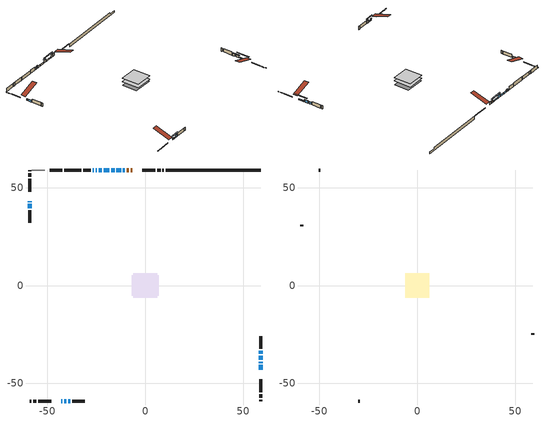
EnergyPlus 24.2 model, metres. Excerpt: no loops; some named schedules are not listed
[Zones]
conditioned space
 floor adiabatic (AdiabaticFloorConstruction): -6.17,-6.17 -6.17,6.17 6.17,6.17 6.17,-6.17 z0.31
 floor foundation (Slab1 construction): -6.87,-5.27 -6.87,5.27 6.87,5.27 6.87,-5.27 z-1.98
 wall outside (RimJoist1 construction): 9.47,58.96 8.72,58.96 / -58.96,-58.96 -58.22,-58.96 / -58.96,58.96 -58.96,58.22 / 58.96,-58.96 58.96,-58.22 z0.31:0.61
 wall outside (RimJoist2 construction): 7.8,58.96 6.02,58.96 / -57.29,-58.96 -55.52,-58.96 / -58.96,57.29 -58.96,55.52 / 58.96,-57.29 58.96,-55.52 z0.31:0.61
 wall outside (RimJoist3 construction): 5.09,58.96 -1.56,58.96 / -54.59,-58.96 -47.93,-58.96 / -58.96,54.59 -58.96,47.93 / 58.96,-54.59 58.96,-47.93 z0.31:0.61
 wall outside (AdiabaticWallConstruction 1): -8.37,58.96 -9.53,58.96 z0.31:2.34
 wall outside (AdiabaticWallConstruction): -58.96,42.91 -58.96,42.58 / -58.96,41.65 -58.96,39.34 / -18.28,58.96 -21.19,58.96 / -22.12,58.96 -23.78,58.96 z0.31:1.53; -42.91,-58.96 -42.29,-58.96 / -26.24,58.96 -26.85,58.96 z0.31:1.33; 58.96,-42.91 58.96,-40.57 / 58.96,-39.64 58.96,-38.88 / -12.36,58.96 -14.69,58.96 z0.31:1.07; -10.46,58.96 -11.43,58.96 z0.31:0.9; -41.37,-58.96 -40.35,-58.96 z0.31:0.92; 58.96,-37.95 58.96,-35.79 / 58.96,-34.86 58.96,-33.31 / -24.7,58.96 -25.31,58.96 z0.31:1.91; -15.62,58.96 -17.35,58.96 z0.31:2.34; -39.42,-58.96 -38.28,-58.96 z0.31:1.99
 wall outside (Wall3 construction): -42.35,58.96 -48.7,58.96 / -37.35,-58.96 -30.99,-58.96 / -58.96,38.41 -58.96,32.06 / 58.96,-32.39 58.96,-26.03 z0.31:2.75
 wall foundation (FoundationWall1 construction): 10.4,58.96,-1.98 10.4,58.96,0.31 54.1,58.96,0.31 54.1,58.96,-0.79 58.96,58.96,-0.79 58.96,58.96,-1.98
 wall othersidecoefficients (AdiabaticWallConstruction 1): -6.59,58.96 -7.45,58.96 z0.31:2.34
 wall othersidecoefficients (Wall1 construction): -27.78,58.96 -31.75,58.96 z0.31:2.75
 wall othersidecoefficients (Wall2 construction): -32.67,58.96 -41.42,58.96 z0.31:2.75
 wall adiabatic (Wall5 construction): -51.34,58.96 -58.03,58.96 z0.31:2.75
 window (WindowConstruction 10): -58.96,42.9 -58.96,42.58 z0.31:1.53
 window (WindowConstruction 8): -42.9,-58.96 -42.29,-58.96 z0.31:1.32
 window (WindowConstruction 9): -58.96,41.65 -58.96,39.34 z0.31:1.53
 window (WindowConstruction 11): 58.96,-42.9 58.96,-40.57 z0.31:1.07
 window (WindowConstruction 12): 58.96,-39.64 58.96,-38.88 z0.31:1.07
 window (WindowConstruction 13): -10.46,58.96 -11.43,58.96 z0.31:0.9
 window (WindowConstruction 14): -12.36,58.96 -14.69,58.96 z0.31:1.07
 window (WindowConstruction 15): -41.37,-58.96 -40.35,-58.96 z0.31:0.92
 window (WindowConstruction): 58.96,-37.95 58.96,-35.79 z0.31:1.91
 window (WindowConstruction 1): 58.96,-34.86 58.96,-33.32 z0.31:1.91
 window (WindowConstruction 2): -15.62,58.96 -17.35,58.96 z0.31:2.34
 window (WindowConstruction 3): -18.28,58.96 -21.19,58.96 z0.31:1.53
 window (WindowConstruction 4): -22.12,58.96 -23.77,58.96 z0.31:1.53
 window (WindowConstruction 5): -24.7,58.96 -25.31,58.96 z0.31:1.91
 window (WindowConstruction 6): -26.24,58.96 -26.85,58.96 z0.31:1.32
 window (WindowConstruction 7): -39.42,-58.96 -38.28,-58.96 z0.31:1.99
 door inside (Door): -6.59,58.96 -7.45,58.96 z0.31:2.34
 door (Door 1): -8.38,58.96 -9.53,58.96 z0.31:2.34
 ceiling adiabatic (AdiabaticFloorConstruction): 6.17,-6.17 6.17,6.17 -6.17,6.17 -6.17,-6.17 z0.31
attic - vented
 floor to conditioned space (Floor1 construction Reversed): -6.17,-6.17 -6.17,6.17 6.17,6.17 6.17,-6.17 z2.75
 wall outside (Wall4 construction): -49.63,58.96 -50.41,58.96 / -30.07,-58.96 -29.29,-58.96 / -58.96,31.13 -58.96,30.36 / 58.96,-25.1 58.96,-24.33 z0.31:2.75
 roof outside (Roof1 construction): -5.66,58.96,2.75 -5.66,46.94,6.75 -2.49,46.94,6.75 -2.49,58.96,2.75; -43.83,-58.96,2.75 -43.83,-46.94,6.75 -47,-46.94,6.75 -47,-58.96,2.75; -58.96,43.83,2.75 -46.94,43.83,6.75 -46.94,47,6.75 -58.96,47,2.75; 58.96,-43.83,2.75 46.94,-43.83,6.75 46.94,-47,6.75 58.96,-47,2.75
shading: -42.09,-58.96 -43.11,-58.96 -43.11,-59.37 -42.09,-59.37 z1.53; 58.96,-37.93 58.96,-45.54 59.37,-45.54 59.37,-37.93 z3.71; 58.96,-36.24 58.96,-42.28 59.37,-42.28 59.37,-36.24 z3.71; -14.07,58.96 -7.82,58.96 -7.82,59.37 -14.07,59.37 z3.53; -17.33,58.96 -9.72,58.96 -9.72,59.37 -17.33,59.37 z3.71; -37.71,-58.96 -44.01,-58.96 -44.01,-59.37 -37.71,-59.37 z3.56; 58.96,-35.59 58.96,-38.15 59.37,-38.15 59.37,-35.59 z2.11; 58.96,-33.11 58.96,-35.07 59.37,-35.07 59.37,-33.11 z2.11; -17.55,58.96 -15.42,58.96 -15.42,59.37 -17.55,59.37 z2.54; -25.51,58.96 -24.5,58.96 -24.5,59.37 -25.51,59.37 z2.11; -27.05,58.96 -26.04,58.96 -26.04,59.37 -27.05,59.37 z1.53; -38.08,-58.96 -39.62,-58.96 -39.62,-59.37 -38.08,-59.37 z2.19
[Building]
Building 1: Terrain=Suburbs
[Site:Location]
Ottawa Intl AP_ON: Latitude {deg}=45.32; Longitude {deg}=-75.67; Time Zone {hr}=-5; Elevation {m}=115; Keep Site Location Information=Yes
[Site:GroundTemperature:Shallow]
1.18808, -1.19398, -1.38475, -0.254337, 4.28362, 8.80044, 12.7163, 15.1969, 15.4076, 13.3901, 9.57408, 5.19582
[Site:WaterMainsTemperature]
Calculation Method=Schedule; Temperature Schedule=mains temperature schedule
[Material] Roughness=Rough; Thermal Absorptance=0.9
Name | Thickness {m} | Conductivity {W/m-K} | Density {kg/m3} | Specific Heat {J/kg-K} | Solar Absorptance | Visible Absorptance
asphalt or fiberglass shingles | 0.00635 | 0.162714 | 1121.4 | 1465.45 | 0.4 | 0.4
ceiling loosefill ins | 0.169333 | 0.0480833 | 16.02 | 1046.75 | 0.7 | 0.7
ceiling stud and cavity | 0.1397 | 0.547142 | 65.682 | 1177.47 | 0.7 | 0.7
concrete 4.0 in. | 0.1016 | 1.803125 | 2242.8 | 837.4 | 0.7 | 0.7
concrete 8.0 in. | 0.2032 | 1.803125 | 2242.8 | 837.4 | 0.7 | 0.7
door material | 0.04445 | 0.060037 | 512.64 | 1214.23 | 0.7 | 0.7
door material 1 | 0.04445 | 0.053851 | 512.64 | 1214.23 | 0.7 | 0.7
exterior vertical ins | 0.0480821 | 0.029427 | 32.04 | 1214.23 | 0.7 | 0.7
floor covering | 0.0127 | 0.0433444 | 54.468 | 1339.84 | 0.6 | 0.6
floor rigid ins; wall rigid ins | 0.512978 | 0.029427 | 32.04 | 1214.23 | 0.7 | 0.7
floor stud and cavity | 0.1397 | 1.75129 | 37.0049 | 1207.88 | 0.7 | 0.7
furniture material conditioned space 1 | 0.1524 | 0.115458 | 640.8 | 1214.23 | 0.6 | 0.6
gypsum board | 0.0127 | 0.160291 | 801 | 837.4 | 0.6 | 0.6
gypsum board 1 | 0.0127 | 0.160291 | 801 | 837.4 | 0.7 | 0.7
osb sheathing 0.5 in. | 0.0127 | 0.115458 | 512.64 | 1214.23 | 0.4 | 0.4
osb sheathing 0.5 in. 1 | 0.0127 | 0.115458 | 512.64 | 1214.23 | 0.7 | 0.7
osb sheathing 0.75 in. | 0.01905 | 0.115458 | 512.64 | 1214.23 | 0.7 | 0.7
osb sheathing 2.0 in. | 0.0508 | 0.115458 | 512.64 | 1214.23 | 0.7 | 0.7
rim joist rigid ins | 0.051816 | 0.029427 | 32.04 | 1214.23 | 0.7 | 0.7
rim joist stud and cavity | 0.0508 | 0.0398712 | 125.044 | 1163.47 | 0.6 | 0.6
rim joist stud and cavity 1 | 0.0508 | 0.0453203 | 125.044 | 1163.47 | 0.6 | 0.6
rim joist stud and cavity 2 | 0.0508 | 0.0385912 | 125.044 | 1163.47 | 0.6 | 0.6
wall stud and cavity | 0.1397 | 0.091663 | 139.0536 | 1170.24 | 0.7 | 0.7
wall stud and cavity 1 | 0.1397 | 0.0945017 | 139.0536 | 1170.24 | 0.7 | 0.7
wall stud and cavity 2 | 0.1397 | 0.0886463 | 139.0536 | 1170.24 | 0.7 | 0.7
wall stud and cavity 3 | 0.0889 | 6.1454 | 50.32683 | 1063.81 | 0.6 | 0.6
wall stud and cavity 4 | 0.1397 | 0.0803389 | 139.0536 | 1170.24 | 0.7 | 0.7
wall stud and cavity 5 | 0.0889 | 0.380278 | 52.3479 | 1209.89 | 0.7 | 0.7
wall stud and cavity 6 | 0.0889 | 0.391764 | 83.0341 | 1211.67 | 0.7 | 0.7
wood siding | 0.0254 | 0.102417 | 544.68 | 1172.36 | 0.4 | 0.4
wood siding 1 | 0.00254 | 0.102417 | 544.68 | 1172.36 | 0.4 | 0.4
wood siding 2; wood siding 3; wood siding 4 | 0.0254 | 0.102417 | 544.68 | 1172.36 | 0.7 | 0.7
[WindowMaterial:SimpleGlazingSystem]
Name | U-Factor {W/m2-K} | Solar Heat Gain Coefficient
WindowMaterial | 2.898619 | 0.65
WindowMaterial 1 | 2.91111 | 0.64
WindowMaterial 10 | 3.0082 | 0.52
WindowMaterial 11 | 3.05136 | 0.46
WindowMaterial 12 | 3.03659 | 0.46
WindowMaterial 13 | 3.03035 | 0.48
WindowMaterial 2 | 2.97868 | 0.59
WindowMaterial 3 | 2.89692 | 0.65
WindowMaterial 4 | 2.921331 | 0.62
WindowMaterial 5 | 2.97981 | 0.54
WindowMaterial 6 | 2.992306 | 0.51
WindowMaterial 7 | 2.92474 | 0.62
WindowMaterial 8 | 2.90486 | 0.64
WindowMaterial 9 | 3.10359 | 0.5
[Construction]
AdiabaticFloorConstruction: floor stud and cavity, floor rigid ins, osb sheathing 0.75 in., floor covering
AdiabaticWallConstruction: wood siding 3, wall rigid ins, wall stud and cavity 5, gypsum board
AdiabaticWallConstruction 1: wood siding 4, wall rigid ins, wall stud and cavity 5, gypsum board
Door: door material
Door 1: door material 1
Floor1 construction Reversed: gypsum board, ceiling stud and cavity, ceiling loosefill ins
FoundationWall1 construction: concrete 8.0 in., gypsum board 1
furniture construction conditioned space 1: furniture material conditioned space 1
PartitionWallConstruction: gypsum board, wall stud and cavity 6, gypsum board
RimJoist1 construction: wood siding 2, rim joist rigid ins, osb sheathing 2.0 in., rim joist stud and cavity
RimJoist2 construction: wood siding 2, rim joist rigid ins, osb sheathing 2.0 in., rim joist stud and cavity 1
RimJoist3 construction: wood siding 2, rim joist rigid ins, osb sheathing 2.0 in., rim joist stud and cavity 2
Roof1 construction: asphalt or fiberglass shingles
Slab1 construction: concrete 4.0 in.
Wall1 construction: osb sheathing 0.5 in., wall stud and cavity, gypsum board
Wall2 construction: osb sheathing 0.5 in., wall stud and cavity 1, gypsum board
Wall3 construction: wood siding, osb sheathing 0.5 in. 1, wall stud and cavity 2, gypsum board
Wall4 construction: wood siding 1, wall stud and cavity 3
Wall5 construction: osb sheathing 0.5 in., wall stud and cavity 4, gypsum board
WindowConstruction: WindowMaterial
WindowConstruction 1: WindowMaterial 1
WindowConstruction 10: WindowMaterial 9
WindowConstruction 11; WindowConstruction 14: WindowMaterial 10
WindowConstruction 12: WindowMaterial 11
WindowConstruction 13: WindowMaterial 12
WindowConstruction 15: WindowMaterial 13
WindowConstruction 2: WindowMaterial 2
WindowConstruction 3: WindowMaterial 3
WindowConstruction 4: WindowMaterial 4
WindowConstruction 5: WindowMaterial 5
WindowConstruction 6; WindowConstruction 8: WindowMaterial 6
WindowConstruction 7: WindowMaterial 7
WindowConstruction 9: WindowMaterial 8
[Zone] Multiplier=1; Part of Total Floor Area=Yes
Name | Volume {m3}
attic - vented | 99.0113
conditioned space | 735.7
[Space]
Name | Zone | Volume {m3}
attic - vented 1 | attic - vented | 99.0113
conditioned space 1 | conditioned space | 735.7
[ZoneInfiltration:EffectiveLeakageArea]
infil attic - vented 1: Zone or Space=attic - vented 1; Schedule=Always On Discrete; Effective Air Leakage Area {cm2}=6410.53; Stack Coefficient=0.000448137; Wind Coefficient=1.43029e-05
[ZoneMixing]
whole house fan mix: Zone or Space=attic - vented; Schedule=Always On Continuous; Design Flow Rate Calculation Method=Flow/Zone; Design Flow Rate {m3/s}=0; Source Zone or Space=conditioned space
[SurfaceProperty:ExposedFoundationPerimeter]
Slab1: Exposed Perimeter Calculation Method=TotalExposedPerimeter; Total Exposed Perimeter {m}=48.564
[SurfaceProperty:OtherSideCoefficients]
other non-freezing space: Combined Convective/Radiative Film Coefficient {W/m2-K}=8.35; Constant Temperature Coefficient=1; External Dry-Bulb Temperature Coefficient=0; Ground Temperature Coefficient=0; Wind Speed Coefficient=0; Zone Air Temperature Coefficient=0; Constant Temperature Schedule=other non-freezing space; Previous Other Side Temperature Coefficient=0
[InternalMass] Zone or ZoneList=conditioned space; Space or SpaceList=conditioned space 1
Name | Construction | Surface Area {m2}
furniture mass conditioned space 1 | furniture construction conditioned space 1 | 118.84
partition wall mass | PartitionWallConstruction | 297.1
[Lights]
interior lighting: Zone or ZoneList or Space or SpaceList=conditioned space 1; Schedule=interior lighting schedule; Design Level Calculation Method=LightingLevel; Lighting Level {W}=343.2; Return Air Fraction=0; Fraction Radiant=0.6; Fraction Visible=0.2; Fraction Replaceable=1
[People]
occupants: Zone or ZoneList or Space or SpaceList=conditioned space 1; Number of People Schedule=occupants schedule; Number of People Calculation Method=People; Number of People=3; Fraction Radiant=0.314171; Sensible Heat Fraction=0.56303; Activity Level Schedule=occupants activity schedule; Carbon Dioxide Generation Rate {m3/s-W}=0; Enable ASHRAE 55 Comfort Warnings=No; Mean Radiant Temperature Calculation Type=EnclosureAveraged
[ElectricEquipment] Zone or ZoneList or Space or SpaceList=conditioned space 1; Design Level Calculation Method=EquipmentLevel
Name | Schedule | Design Level {W} | Fraction Latent | Fraction Radiant | Fraction Lost
clothes dryer | clothes dryer schedule | 140.772 | 0.015 | 0.081 | 0.85
clothes washer | clothes washer schedule | 32.1985 | 0.03 | 0.162 | 0.7
cooking range | cooking range schedule | 208.969 | 0.08 | 0.432 | 0.2
dishwasher | dishwasher schedule | 66.8632 | 0.3 | 0.18 | 0.4
fridge | fridge schedule | 72.9452 | 0 | 0.6 | 0
mech vent bath fan 0 | mech vent bath fan 0 schedule | 43 | 0 | 0 | 1
mech vent bath fan 1 | mech vent bath fan 1 schedule | 43 | 0 | 0 | 1
mech vent house fan | mech vent house fan schedule | 0 | 0 | 0 | 1
mech vent house fan cfis | mech vent house fan cfis schedule | 0 | 0 | 0 | 0
mech vent range fan 0 | mech vent range fan 0 schedule | 43 | 0 | 0 | 1
misc plug loads | misc plug loads schedule | 494.7 | 0.045 | 0.513 | 0.1
whole house fan | Always On Discrete | 0 | 0 | 0 | 1
[OtherEquipment] Zone or ZoneList or Space or SpaceList=conditioned space 1; Design Level Calculation Method=EquipmentLevel
Name | Fuel Type | Schedule | Design Level {W} | Fraction Latent | Fraction Radiant | Fraction Lost
clothes dryer 1 | Electricity | clothes dryer schedule | 0 | 0.015 | 0.081 | 0.85
cooking range 1 | Electricity | cooking range schedule | 0 | 0.08 | 0.432 | 0.2
general water use latent | None | general water use schedule | 59.3978 | 1 | 0 | 0
general water use sensible | None | general water use schedule | -58.539 | 0 | 0.6 | 0
mech vent house fan latent load | None | Always On Discrete | 0 | 1 | 0 | 0
mech vent house fan sensible load | None | Always On Discrete | 0 | 0 | 0 | 0
water heater energy adjustment1 | NaturalGas | Always On Discrete | 0.01 | 0 | 0 | 1
[ZoneInfiltration:DesignFlowRate] Zone or ZoneList or Space or SpaceList=conditioned space 1; Schedule=Always On Discrete; Design Flow Rate Calculation Method=Flow/Zone; Design Flow Rate {m3/s}=0
infil flow; natural vent flow; whole house fan flow
[Foundation:Kiva]
Foundation Kiva 1: Initial Indoor Air Temperature {C}=18; Wall Height Above Grade {m}=0.309982; Wall Depth Below Slab {m}=0.2032; Custom Block Material Name 1=exterior vertical ins; Custom Block Depth 1 {m}=2.28999; Custom Block X Position 1 {m}=0.2159; Custom Block Z Position 1 {m}=0
[Foundation:Kiva:Settings]
Soil Conductivity {W/m-K}=0.849921; Soil Density {kg/m3}=1842.3; Soil Specific Heat {J/kg-K}=418.7; Ground Solar Absorptivity=0.9; Ground Thermal Absorptivity=0.9; Ground Surface Roughness {m}=0.03; Far-Field Width {m}=40; Deep-Ground Boundary Condition=ZeroFlux; Deep-Ground Depth {m}=40; Minimum Cell Dimension {m}=0.2; Maximum Cell Growth Coefficient=3; Simulation Timestep=Timestep
[Exterior:Lights]
exterior lighting: Schedule=exterior lighting schedule; Design Level {W}=75.6
[Schedule:Constant]
Name | Hourly Value
Always On Continuous; mech vent house fan schedule; mech vent house fan cfis schedule; Always On Discrete | 1
other non-freezing space; fridge schedule | 0
occupants activity schedule | 117.228
[Schedule:Week:Daily]
interior lighting schedule Week Rule - Jan1-Jan27: interior lighting schedule day, interior lighting schedule day, interior lighting schedule day, interior lighting schedule day, interior lighting schedule day, interior lighting schedule day, interior lighting schedule day, interior lighting schedule default day, interior lighting schedule default day, interior lighting schedule default day, interior lighting schedule default day, interior lighting schedule default day
interior lighting schedule Week Rule - Jan28-Feb3: interior lighting schedule day, interior lighting schedule day, interior lighting schedule day, interior lighting schedule day, interior lighting schedule day 1, interior lighting schedule day 1, interior lighting schedule day 1, interior lighting schedule default day, interior lighting schedule default day, interior lighting schedule default day, interior lighting schedule default day, interior lighting schedule default day
interior lighting schedule Week Rule - Feb4-Feb24: interior lighting schedule day 1, interior lighting schedule day 1, interior lighting schedule day 1, interior lighting schedule day 1, interior lighting schedule day 1, interior lighting schedule day 1, interior lighting schedule day 1, interior lighting schedule default day, interior lighting schedule default day, interior lighting schedule default day, interior lighting schedule default day, interior lighting schedule default day
interior lighting schedule Week Rule - Feb25-Mar3: interior lighting schedule day 1, interior lighting schedule day 1, interior lighting schedule day 1, interior lighting schedule day 1, interior lighting schedule day 2, interior lighting schedule day 2, interior lighting schedule day 2, interior lighting schedule default day, interior lighting schedule default day, interior lighting schedule default day, interior lighting schedule default day, interior lighting schedule default day
interior lighting schedule Week Rule - Mar4-Mar31: interior lighting schedule day 2, interior lighting schedule day 2, interior lighting schedule day 2, interior lighting schedule day 2, interior lighting schedule day 2, interior lighting schedule day 2, interior lighting schedule day 2, interior lighting schedule default day, interior lighting schedule default day, interior lighting schedule default day, interior lighting schedule default day, interior lighting schedule default day
interior lighting schedule Week Rule - Apr1-Apr28: interior lighting schedule day 3, interior lighting schedule day 3, interior lighting schedule day 3, interior lighting schedule day 3, interior lighting schedule day 3, interior lighting schedule day 3, interior lighting schedule day 3, interior lighting schedule default day, interior lighting schedule default day, interior lighting schedule default day, interior lighting schedule default day, interior lighting schedule default day
interior lighting schedule Week Rule - Apr29-May5: interior lighting schedule day 3, interior lighting schedule day 3, interior lighting schedule day 4, interior lighting schedule day 4, interior lighting schedule day 4, interior lighting schedule day 4, interior lighting schedule day 4, interior lighting schedule default day, interior lighting schedule default day, interior lighting schedule default day, interior lighting schedule default day, interior lighting schedule default day
interior lighting schedule Week Rule - May6-May26: interior lighting schedule day 4, interior lighting schedule day 4, interior lighting schedule day 4, interior lighting schedule day 4, interior lighting schedule day 4, interior lighting schedule day 4, interior lighting schedule day 4, interior lighting schedule default day, interior lighting schedule default day, interior lighting schedule default day, interior lighting schedule default day, interior lighting schedule default day
interior lighting schedule Week Rule - May27-Jun2: interior lighting schedule day 4, interior lighting schedule day 4, interior lighting schedule day 4, interior lighting schedule day 4, interior lighting schedule day 4, interior lighting schedule day 5, interior lighting schedule day 5, interior lighting schedule default day, interior lighting schedule default day, interior lighting schedule default day, interior lighting schedule default day, interior lighting schedule default day
interior lighting schedule Week Rule - Jun3-Jun30: interior lighting schedule day 5, interior lighting schedule day 5, interior lighting schedule day 5, interior lighting schedule day 5, interior lighting schedule day 5, interior lighting schedule day 5, interior lighting schedule day 5, interior lighting schedule default day, interior lighting schedule default day, interior lighting schedule default day, interior lighting schedule default day, interior lighting schedule default day
interior lighting schedule Week Rule - Jul1-Jul28: interior lighting schedule day 6, interior lighting schedule day 6, interior lighting schedule day 6, interior lighting schedule day 6, interior lighting schedule day 6, interior lighting schedule day 6, interior lighting schedule day 6, interior lighting schedule default day, interior lighting schedule default day, interior lighting schedule default day, interior lighting schedule default day, interior lighting schedule default day
interior lighting schedule Week Rule - Jul29-Aug4: interior lighting schedule day 6, interior lighting schedule day 6, interior lighting schedule day 6, interior lighting schedule day 7, interior lighting schedule day 7, interior lighting schedule day 7, interior lighting schedule day 7, interior lighting schedule default day, interior lighting schedule default day, interior lighting schedule default day, interior lighting schedule default day, interior lighting schedule default day
interior lighting schedule Week Rule - Aug5-Aug25: interior lighting schedule day 7, interior lighting schedule day 7, interior lighting schedule day 7, interior lighting schedule day 7, interior lighting schedule day 7, interior lighting schedule day 7, interior lighting schedule day 7, interior lighting schedule default day, interior lighting schedule default day, interior lighting schedule default day, interior lighting schedule default day, interior lighting schedule default day
interior lighting schedule Week Rule - Aug26-Sep1: interior lighting schedule day 7, interior lighting schedule day 7, interior lighting schedule day 7, interior lighting schedule day 7, interior lighting schedule day 7, interior lighting schedule day 7, interior lighting schedule day 8, interior lighting schedule default day, interior lighting schedule default day, interior lighting schedule default day, interior lighting schedule default day, interior lighting schedule default day
interior lighting schedule Week Rule - Sep2-Sep29: interior lighting schedule day 8, interior lighting schedule day 8, interior lighting schedule day 8, interior lighting schedule day 8, interior lighting schedule day 8, interior lighting schedule day 8, interior lighting schedule day 8, interior lighting schedule default day, interior lighting schedule default day, interior lighting schedule default day, interior lighting schedule default day, interior lighting schedule default day
interior lighting schedule Week Rule - Sep30-Oct6: interior lighting schedule day 8, interior lighting schedule day 9, interior lighting schedule day 9, interior lighting schedule day 9, interior lighting schedule day 9, interior lighting schedule day 9, interior lighting schedule day 9, interior lighting schedule default day, interior lighting schedule default day, interior lighting schedule default day, interior lighting schedule default day, interior lighting schedule default day
interior lighting schedule Week Rule - Oct7-Oct27: interior lighting schedule day 9, interior lighting schedule day 9, interior lighting schedule day 9, interior lighting schedule day 9, interior lighting schedule day 9, interior lighting schedule day 9, interior lighting schedule day 9, interior lighting schedule default day, interior lighting schedule default day, interior lighting schedule default day, interior lighting schedule default day, interior lighting schedule default day
interior lighting schedule Week Rule - Oct28-Nov3: interior lighting schedule day 9, interior lighting schedule day 9, interior lighting schedule day 9, interior lighting schedule day 9, interior lighting schedule day 10, interior lighting schedule day 10, interior lighting schedule day 10, interior lighting schedule default day, interior lighting schedule default day, interior lighting schedule default day, interior lighting schedule default day, interior lighting schedule default day
interior lighting schedule Week Rule - Nov4-Nov24: interior lighting schedule day 10, interior lighting schedule day 10, interior lighting schedule day 10, interior lighting schedule day 10, interior lighting schedule day 10, interior lighting schedule day 10, interior lighting schedule day 10, interior lighting schedule default day, interior lighting schedule default day, interior lighting schedule default day, interior lighting schedule default day, interior lighting schedule default day
interior lighting schedule Week Rule - Nov25-Dec1: interior lighting schedule day 10, interior lighting schedule day 10, interior lighting schedule day 10, interior lighting schedule day 10, interior lighting schedule day 10, interior lighting schedule day 10, interior lighting schedule day 11, interior lighting schedule default day, interior lighting schedule default day, interior lighting schedule default day, interior lighting schedule default day, interior lighting schedule default day
interior lighting schedule Week Rule - Dec2-Dec31: interior lighting schedule day 11, interior lighting schedule day 11, interior lighting schedule day 11, interior lighting schedule day 11, interior lighting schedule day 11, interior lighting schedule day 11, interior lighting schedule day 11, interior lighting schedule default day, interior lighting schedule default day, interior lighting schedule default day, interior lighting schedule default day, interior lighting schedule default day
occupants schedule Week Rule - Jan1-Dec31: occupants schedule day, occupants schedule day, occupants schedule day, occupants schedule day, occupants schedule day, occupants schedule day, occupants schedule day, occupants schedule default day, occupants schedule default day, occupants schedule default day, occupants schedule default day, occupants schedule default day
clothes dryer schedule Week Rule - Jan1-Dec31: clothes dryer schedule day, clothes dryer schedule day, clothes dryer schedule day, clothes dryer schedule day, clothes dryer schedule day, clothes dryer schedule day, clothes dryer schedule day, clothes dryer schedule default day, clothes dryer schedule default day, clothes dryer schedule default day, clothes dryer schedule default day, clothes dryer schedule default day
clothes washer schedule Week Rule - Jan1-Dec31: clothes washer schedule day, clothes washer schedule day, clothes washer schedule day, clothes washer schedule day, clothes washer schedule day, clothes washer schedule day, clothes washer schedule day, clothes washer schedule default day, clothes washer schedule default day, clothes washer schedule default day, clothes washer schedule default day, clothes washer schedule default day
cooking range schedule Week Rule - Jan1-Dec31: cooking range schedule day, cooking range schedule day, cooking range schedule day, cooking range schedule day, cooking range schedule day, cooking range schedule day, cooking range schedule day, cooking range schedule default day, cooking range schedule default day, cooking range schedule default day, cooking range schedule default day, cooking range schedule default day
dishwasher schedule Week Rule - Jan1-Dec31: dishwasher schedule day, dishwasher schedule day, dishwasher schedule day, dishwasher schedule day, dishwasher schedule day, dishwasher schedule day, dishwasher schedule day, dishwasher schedule default day, dishwasher schedule default day, dishwasher schedule default day, dishwasher schedule default day, dishwasher schedule default day
mech vent bath fan 0 schedule Week Rule - Jan1-Dec31: mech vent bath fan 0 schedule day, mech vent bath fan 0 schedule day, mech vent bath fan 0 schedule day, mech vent bath fan 0 schedule day, mech vent bath fan 0 schedule day, mech vent bath fan 0 schedule day, mech vent bath fan 0 schedule day, mech vent bath fan 0 schedule default day, mech vent bath fan 0 schedule default day, mech vent bath fan 0 schedule default day, mech vent bath fan 0 schedule default day, mech vent bath fan 0 schedule default day
mech vent bath fan 1 schedule Week Rule - Jan1-Dec31: mech vent bath fan 1 schedule day, mech vent bath fan 1 schedule day, mech vent bath fan 1 schedule day, mech vent bath fan 1 schedule day, mech vent bath fan 1 schedule day, mech vent bath fan 1 schedule day, mech vent bath fan 1 schedule day, mech vent bath fan 1 schedule default day, mech vent bath fan 1 schedule default day, mech vent bath fan 1 schedule default day, mech vent bath fan 1 schedule default day, mech vent bath fan 1 schedule default day
mech vent range fan 0 schedule Week Rule - Jan1-Dec31: mech vent range fan 0 schedule day, mech vent range fan 0 schedule day, mech vent range fan 0 schedule day, mech vent range fan 0 schedule day, mech vent range fan 0 schedule day, mech vent range fan 0 schedule day, mech vent range fan 0 schedule day, mech vent range fan 0 schedule default day, mech vent range fan 0 schedule default day, mech vent range fan 0 schedule default day, mech vent range fan 0 schedule default day, mech vent range fan 0 schedule default day
misc plug loads schedule Week Rule - Jan1-Dec31: misc plug loads schedule day, misc plug loads schedule day, misc plug loads schedule day, misc plug loads schedule day, misc plug loads schedule day, misc plug loads schedule day, misc plug loads schedule day, misc plug loads schedule default day, misc plug loads schedule default day, misc plug loads schedule default day, misc plug loads schedule default day, misc plug loads schedule default day
general water use schedule Week Rule - Jan1-Dec31: general water use schedule day, general water use schedule day, general water use schedule day, general water use schedule day, general water use schedule day, general water use schedule day, general water use schedule day, general water use schedule default day, general water use schedule default day, general water use schedule default day, general water use schedule default day, general water use schedule default day
exterior lighting schedule Week Rule - Jan1-Jan27: exterior lighting schedule day, exterior lighting schedule day, exterior lighting schedule day, exterior lighting schedule day, exterior lighting schedule day, exterior lighting schedule day, exterior lighting schedule day, exterior lighting schedule default day, exterior lighting schedule default day, exterior lighting schedule default day, exterior lighting schedule default day, exterior lighting schedule default day
exterior lighting schedule Week Rule - Jan28-Feb3: exterior lighting schedule day, exterior lighting schedule day, exterior lighting schedule day, exterior lighting schedule day, exterior lighting schedule day 1, exterior lighting schedule day 1, exterior lighting schedule day 1, exterior lighting schedule default day, exterior lighting schedule default day, exterior lighting schedule default day, exterior lighting schedule default day, exterior lighting schedule default day
exterior lighting schedule Week Rule - Feb4-Feb24: exterior lighting schedule day 1, exterior lighting schedule day 1, exterior lighting schedule day 1, exterior lighting schedule day 1, exterior lighting schedule day 1, exterior lighting schedule day 1, exterior lighting schedule day 1, exterior lighting schedule default day, exterior lighting schedule default day, exterior lighting schedule default day, exterior lighting schedule default day, exterior lighting schedule default day
exterior lighting schedule Week Rule - Feb25-Mar3: exterior lighting schedule day 1, exterior lighting schedule day 1, exterior lighting schedule day 1, exterior lighting schedule day 1, exterior lighting schedule day 2, exterior lighting schedule day 2, exterior lighting schedule day 2, exterior lighting schedule default day, exterior lighting schedule default day, exterior lighting schedule default day, exterior lighting schedule default day, exterior lighting schedule default day
exterior lighting schedule Week Rule - Mar4-Mar31: exterior lighting schedule day 2, exterior lighting schedule day 2, exterior lighting schedule day 2, exterior lighting schedule day 2, exterior lighting schedule day 2, exterior lighting schedule day 2, exterior lighting schedule day 2, exterior lighting schedule default day, exterior lighting schedule default day, exterior lighting schedule default day, exterior lighting schedule default day, exterior lighting schedule default day
exterior lighting schedule Week Rule - Apr1-Apr28: exterior lighting schedule day 3, exterior lighting schedule day 3, exterior lighting schedule day 3, exterior lighting schedule day 3, exterior lighting schedule day 3, exterior lighting schedule day 3, exterior lighting schedule day 3, exterior lighting schedule default day, exterior lighting schedule default day, exterior lighting schedule default day, exterior lighting schedule default day, exterior lighting schedule default day
exterior lighting schedule Week Rule - Apr29-May5: exterior lighting schedule day 3, exterior lighting schedule day 3, exterior lighting schedule day 4, exterior lighting schedule day 4, exterior lighting schedule day 4, exterior lighting schedule day 4, exterior lighting schedule day 4, exterior lighting schedule default day, exterior lighting schedule default day, exterior lighting schedule default day, exterior lighting schedule default day, exterior lighting schedule default day
exterior lighting schedule Week Rule - May6-May26: exterior lighting schedule day 4, exterior lighting schedule day 4, exterior lighting schedule day 4, exterior lighting schedule day 4, exterior lighting schedule day 4, exterior lighting schedule day 4, exterior lighting schedule day 4, exterior lighting schedule default day, exterior lighting schedule default day, exterior lighting schedule default day, exterior lighting schedule default day, exterior lighting schedule default day
exterior lighting schedule Week Rule - May27-Jun2: exterior lighting schedule day 4, exterior lighting schedule day 4, exterior lighting schedule day 4, exterior lighting schedule day 4, exterior lighting schedule day 4, exterior lighting schedule day 5, exterior lighting schedule day 5, exterior lighting schedule default day, exterior lighting schedule default day, exterior lighting schedule default day, exterior lighting schedule default day, exterior lighting schedule default day
exterior lighting schedule Week Rule - Jun3-Jun30: exterior lighting schedule day 5, exterior lighting schedule day 5, exterior lighting schedule day 5, exterior lighting schedule day 5, exterior lighting schedule day 5, exterior lighting schedule day 5, exterior lighting schedule day 5, exterior lighting schedule default day, exterior lighting schedule default day, exterior lighting schedule default day, exterior lighting schedule default day, exterior lighting schedule default day
[Schedule:Year]
interior lighting schedule: interior lighting schedule Week Rule - Jan1-Jan27, 1, 1, 1, 27, interior lighting schedule Week Rule - Jan28-Feb3, 1, 28, 2, 3, interior lighting schedule Week Rule - Feb4-Feb24, 2, 4, 2, 24, interior lighting schedule Week Rule - Feb25-Mar3, 2, 25, 3, 3, interior lighting schedule Week Rule - Mar4-Mar31, 3, 4, 3, 31, interior lighting schedule Week Rule - Apr1-Apr28, 4, 1, 4, 28, interior lighting schedule Week Rule - Apr29-May5, 4, 29, 5, 5, interior lighting schedule Week Rule - May6-May26, 5, 6, 5, 26, interior lighting schedule Week Rule - May27-Jun2, 5, 27, 6, 2, interior lighting schedule Week Rule - Jun3-Jun30, 6, 3, 6, 30, interior lighting schedule Week Rule - Jul1-Jul28, 7, 1, 7, 28, interior lighting schedule Week Rule - Jul29-Aug4, 7, 29, 8, 4, interior lighting schedule Week Rule - Aug5-Aug25, 8, 5, 8, 25, interior lighting schedule Week Rule - Aug26-Sep1, 8, 26, 9, 1, interior lighting schedule Week Rule - Sep2-Sep29, 9, 2, 9, 29, interior lighting schedule Week Rule - Sep30-Oct6, 9, 30, 10, 6, interior lighting schedule Week Rule - Oct7-Oct27, 10, 7, 10, 27, interior lighting schedule Week Rule - Oct28-Nov3, 10, 28, 11, 3, interior lighting schedule Week Rule - Nov4-Nov24, 11, 4, 11, 24, interior lighting schedule Week Rule - Nov25-Dec1, 11, 25, 12, 1, interior lighting schedule Week Rule - Dec2-Dec31, 12, 2, 12, 31
occupants schedule: occupants schedule Week Rule - Jan1-Dec31, 1, 1, 12, 31
clothes dryer schedule: clothes dryer schedule Week Rule - Jan1-Dec31, 1, 1, 12, 31
clothes washer schedule: clothes washer schedule Week Rule - Jan1-Dec31, 1, 1, 12, 31
cooking range schedule: cooking range schedule Week Rule - Jan1-Dec31, 1, 1, 12, 31
dishwasher schedule: dishwasher schedule Week Rule - Jan1-Dec31, 1, 1, 12, 31
mech vent bath fan 0 schedule: mech vent bath fan 0 schedule Week Rule - Jan1-Dec31, 1, 1, 12, 31
mech vent bath fan 1 schedule: mech vent bath fan 1 schedule Week Rule - Jan1-Dec31, 1, 1, 12, 31
mech vent range fan 0 schedule: mech vent range fan 0 schedule Week Rule - Jan1-Dec31, 1, 1, 12, 31
misc plug loads schedule: misc plug loads schedule Week Rule - Jan1-Dec31, 1, 1, 12, 31
general water use schedule: general water use schedule Week Rule - Jan1-Dec31, 1, 1, 12, 31
exterior lighting schedule: exterior lighting schedule Week Rule - Jan1-Jan27, 1, 1, 1, 27, exterior lighting schedule Week Rule - Jan28-Feb3, 1, 28, 2, 3, exterior lighting schedule Week Rule - Feb4-Feb24, 2, 4, 2, 24, exterior lighting schedule Week Rule - Feb25-Mar3, 2, 25, 3, 3, exterior lighting schedule Week Rule - Mar4-Mar31, 3, 4, 3, 31, exterior lighting schedule Week Rule - Apr1-Apr28, 4, 1, 4, 28, exterior lighting schedule Week Rule - Apr29-May5, 4, 29, 5, 5, exterior lighting schedule Week Rule - May6-May26, 5, 6, 5, 26, exterior lighting schedule Week Rule - May27-Jun2, 5, 27, 6, 2, exterior lighting schedule Week Rule - Jun3-Jun30, 6, 3, 6, 30, exterior lighting schedule Week Rule - Jul1-Jul28, 7, 1, 7, 28, exterior lighting schedule Week Rule - Jul29-Aug4, 7, 29, 8, 4, exterior lighting schedule Week Rule - Aug5-Aug25, 8, 5, 8, 25, exterior lighting schedule Week Rule - Aug26-Sep1, 8, 26, 9, 1, exterior lighting schedule Week Rule - Sep2-Sep29, 9, 2, 9, 29, exterior lighting schedule Week Rule - Sep30-Oct6, 9, 30, 10, 6, exterior lighting schedule Week Rule - Oct7-Oct27, 10, 7, 10, 27, exterior lighting schedule Week Rule - Oct28-Nov3, 10, 28, 11, 3, exterior lighting schedule Week Rule - Nov4-Nov24, 11, 4, 11, 24, exterior lighting schedule Week Rule - Nov25-Dec1, 11, 25, 12, 1, exterior lighting schedule Week Rule - Dec2-Dec31, 12, 2, 12, 31
[Schedule:Compact]
mains temperature schedule: Through: 01/01, For: AllDays, Until: 24:00, 5.98056, Through: 01/02, For: AllDays, Until: 24:00, 5.90111, Through: 01/03, For: AllDays, Until: 24:00, 5.82222, Through: 01/04, For: AllDays, Until: 24:00, 5.74556, Through: 01/05, For: AllDays, Until: 24:00, 5.66944, Through: 01/06, For: AllDays, Until: 24:00, 5.595, Through: 01/07, For: AllDays, Until: 24:00, 5.52222, Through: 01/08, For: AllDays, Until: 24:00, 5.45, Through: 01/09, For: AllDays, Until: 24:00, 5.38, Through: 01/10, For: AllDays, Until: 24:00, 5.31111, Through: 01/11, For: AllDays, Until: 24:00, 5.24333, Through: 01/12, For: AllDays, Until: 24:00, 5.17778, Through: 01/13, For: AllDays, Until: 24:00, 5.11333, Through: 01/14, For: AllDays, Until: 24:00, 5.05, Through: 01/15, For: AllDays, Until: 24:00, 4.98833, Through: 01/16, For: AllDays, Until: 24:00, 4.92889, Through: 01/17, For: AllDays, Until: 24:00, 4.87, Through: 01/18, For: AllDays, Until: 24:00, 4.81333, Through: 01/19, For: AllDays, Until: 24:00, 4.75833, Through: 01/20, For: AllDays, Until: 24:00, 4.70444, Through: 01/21, For: AllDays, Until: 24:00, 4.65278, Through: 01/22, For: AllDays, Until: 24:00, 4.60222, Through: 01/23, For: AllDays, Until: 24:00, 4.55333, Through: 01/24, For: AllDays, Until: 24:00, 4.50667, Through: 01/25, For: AllDays, Until: 24:00, 4.46111, Through: 01/26, For: AllDays, Until: 24:00, 4.41722, Through: 01/27, For: AllDays, Until: 24:00, 4.37556, Through: 01/28, For: AllDays, Until: 24:00, 4.335, Through: 01/29, For: AllDays, Until: 24:00, 4.29667, Through: 01/30, For: AllDays, Until: 24:00, 4.26, Through: 01/31, For: AllDays, Until: 24:00, 4.225, Through: 02/01, For: AllDays, Until: 24:00, 4.19167, Through: 02/02, For: AllDays, Until: 24:00, 4.16, Through: 02/03, For: AllDays, Until: 24:00, 4.13056, Through: 02/04, For: AllDays, Until: 24:00, 4.10278, Through: 02/05, For: AllDays, Until: 24:00, 4.07667, Through: 02/06, For: AllDays, Until: 24:00, 4.05222, Through: 02/07, For: AllDays, Until: 24:00, 4.03, Through: 02/08, For: AllDays, Until: 24:00, 4.00889, Through: 02/09, For: AllDays, Until: 24:00, 3.99056, Through: 02/10, For: AllDays, Until: 24:00, 3.97333, Through: 02/11, For: AllDays, Until: 24:00, 3.95833, Through: 02/12, For: AllDays, Until: 24:00, 3.945, Through: 02/13, For: AllDays, Until: 24:00, 3.93333, Through: 02/14, For: AllDays, Until: 24:00, 3.92389, Through: 02/15, For: AllDays, Until: 24:00, 3.91611, Through: 02/16, For: AllDays, Until: 24:00, 3.91, Through: 02/17, For: AllDays, Until: 24:00, 3.90611, Through: 02/18, For: AllDays, Until: 24:00, 3.90389, Through: 02/19, For: AllDays, Until: 24:00, 3.90389, Through: 02/20, For: AllDays, Until: 24:00, 3.905, Through: 02/21, For: AllDays, Until: 24:00, 3.90889, Through: 02/22, For: AllDays, Until: 24:00, 3.91389, Through: 02/23, For: AllDays, Until: 24:00, 3.92111, Through: 02/24, For: AllDays, Until: 24:00, 3.93, Through: 02/25, For: AllDays, Until: 24:00, 3.94056, Through: 02/26, For: AllDays, Until: 24:00, 3.95333, Through: 02/27, For: AllDays, Until: 24:00, 3.96778, Through: 02/28, For: AllDays, Until: 24:00, 3.98444, Through: 03/01, For: AllDays, Until: 24:00, 4.00278, Through: 03/02, For: AllDays, Until: 24:00, 4.02278, Through: 03/03, For: AllDays, Until: 24:00, 4.04444, Through: 03/04, For: AllDays, Until: 24:00, 4.06833, Through: 03/05, For: AllDays, Until: 24:00, 4.09389, Through: 03/06, For: AllDays, Until: 24:00, 4.12111, Through: 03/07, For: AllDays, Until: 24:00, 4.15, Through: 03/08, For: AllDays, Until: 24:00, 4.18111, Through: 03/09, For: AllDays, Until: 24:00, 4.21333, Through: 03/10, For: AllDays, Until: 24:00, 4.24778, Through: 03/11, For: AllDays, Until: 24:00, 4.28389, Through: 03/12, For: AllDays, Until: 24:00, 4.32222, Through: 03/13, For: AllDays, Until: 24:00, 4.36167, Through: 03/14, For: AllDays, Until: 24:00, 4.40333, Through: 03/15, For: AllDays, Until: 24:00, 4.44611, Through: 03/16, For: AllDays, Until: 24:00, 4.49111, Through: 03/17, For: AllDays, Until: 24:00, 4.53722, Through: 03/18, For: AllDays, Until: 24:00, 4.58556, Through: 03/19, For: AllDays, Until: 24:00, 4.63556, Through: 03/20, For: AllDays, Until: 24:00, 4.68667, Through: 03/21, For: AllDays, Until: 24:00, 4.74, Through: 03/22, For: AllDays, Until: 24:00, 4.79444, Through: 03/23, For: AllDays, Until: 24:00, 4.85111, Through: 03/24, For: AllDays, Until: 24:00, 4.90889, Through: 03/25, For: AllDays, Until: 24:00, 4.96833, Through: 03/26, For: AllDays, Until: 24:00, 5.02944, Through: 03/27, For: AllDays, Until: 24:00, 5.09167, Through: 03/28, For: AllDays, Until: 24:00, 5.15556, Through: 03/29, For: AllDays, Until: 24:00, 5.22111, Through: 03/30, For: AllDays, Until: 24:00, 5.28833, Through: 03/31, For: AllDays, Until: 24:00, 5.35667, Through: 04/01, For: AllDays, Until: 24:00, 5.42667, Through: 04/02, For: AllDays, Until: 24:00, 5.49778, Through: 04/03, For: AllDays, Until: 24:00, 5.57056, Through: 04/04, For: AllDays, Until: 24:00, 5.64444, Through: 04/05, For: AllDays, Until: 24:00, 5.71944, Through: 04/06, For: AllDays, Until: 24:00, 5.79611, Through: 04/07, For: AllDays, Until: 24:00, 5.87444, Through: 04/08, For: AllDays, Until: 24:00, 5.95389, Through: 04/09, For: AllDays, Until: 24:00, 6.03389, Through: 04/10, For: AllDays, Until: 24:00, 6.11611, Through: 04/11, For: AllDays, Until: 24:00, 6.19889, Through: 04/12, For: AllDays, Until: 24:00, 6.28278, Through: 04/13, For: AllDays, Until: 24:00, 6.36833, Through: 04/14, For: AllDays, Until: 24:00, 6.45444, Through: 04/15, For: AllDays, Until: 24:00, 6.54222, Through: 04/16, For: AllDays, Until: 24:00, 6.63056, Through: 04/17, For: AllDays, Until: 24:00, 6.72056, Through: 04/18, For: AllDays, Until: 24:00, 6.81111, Through: 04/19, For: AllDays, Until: 24:00, 6.90278, Through: 04/20, For: AllDays, Until: 24:00, 6.99556, Through: 04/21, For: AllDays, Until: 24:00, 7.08889, Through: 04/22, For: AllDays, Until: 24:00, 7.18333, Through: 04/23, For: AllDays, Until: 24:00, 7.27889, Through: 04/24, For: AllDays, Until: 24:00, 7.375, Through: 04/25, For: AllDays, Until: 24:00, 7.47222, Through: 04/26, For: AllDays, Until: 24:00, 7.57, Through: 04/27, For: AllDays, Until: 24:00, 7.66889, Through: 04/28, For: AllDays, Until: 24:00, 7.76833, Through: 04/29, For: AllDays, Until: 24:00, 7.86833, Through: 04/30, For: AllDays, Until: 24:00, 7.96889, Through: 05/01, For: AllDays, Until: 24:00, 8.07056, Through: 05/02, For: AllDays, Until: 24:00, 8.17278, Through: 05/03, For: AllDays, Until: 24:00, 8.275, Through: 05/04, For: AllDays, Until: 24:00, 8.37833, Through: 05/05, For: AllDays, Until: 24:00, 8.48222, Through: 05/06, For: AllDays, Until: 24:00, 8.58667, Through: 05/07, For: AllDays, Until: 24:00, 8.69111, Through: 05/08, For: AllDays, Until: 24:00, 8.79667, Through: 05/09, For: AllDays, Until: 24:00, 8.90222, Through: 05/10, For: AllDays, Until: 24:00, 9.00833, Through: 05/11, For: AllDays, Until: 24:00, 9.11444, Through: 05/12, For: AllDays, Until: 24:00, 9.22111, Through: 05/13, For: AllDays, Until: 24:00, 9.32778, Through: 05/14, For: AllDays, Until: 24:00, 9.435, Through: 05/15, For: AllDays, Until: 24:00, 9.54278, Through: 05/16, For: AllDays, Until: 24:00, 9.65, Through: 05/17, For: AllDays, Until: 24:00, 9.75778, Through: 05/18, For: AllDays, Until: 24:00, 9.86611, Through: 05/19, For: AllDays, Until: 24:00, 9.97389, Through: 05/20, For: AllDays, Until: 24:00, 10.0822, Through: 05/21, For: AllDays, Until: 24:00, 10.19, Through: 05/22, For: AllDays, Until: 24:00, 10.2983, Through: 05/23, For: AllDays, Until: 24:00, 10.4061, Through: 05/24, For: AllDays, Until: 24:00, 10.5139, Through: 05/25, For: AllDays, Until: 24:00, 10.6222, Through: 05/26, For: AllDays, Until: 24:00, 10.73, Through: 05/27, For: AllDays, Until: 24:00, 10.8372, Through: 05/28, For: AllDays, Until: 24:00, 10.945, Through: 05/29, For: AllDays, Until: 24:00, 11.0517, Through: 05/30, For: AllDays, Until: 24:00, 11.1589, Through: 05/31, For: AllDays, Until: 24:00, 11.2656, Through: 06/01, For: AllDays, Until: 24:00, 11.3717, Through: 06/02, For: AllDays, Until: 24:00, 11.4778, Through: 06/03, For: AllDays, Until: 24:00, 11.5833, Through: 06/04, For: AllDays, Until: 24:00, 11.6883, Through: 06/05, For: AllDays, Until: 24:00, 11.7933, Through: 06/06, For: AllDays, Until: 24:00, 11.8972, Through: 06/07, For: AllDays, Until: 24:00, 12.0011, Through: 06/08, For: AllDays, Until: 24:00, 12.1044, Through: 06/09, For: AllDays, Until: 24:00, 12.2067, Through: 06/10, For: AllDays, Until: 24:00, 12.3089, Through: 06/11, For: AllDays, Until: 24:00, 12.4106, Through: 06/12, For: AllDays, Until: 24:00, 12.5111, Through: 06/13, For: AllDays, Until: 24:00, 12.6111, Through: 06/14, For: AllDays, Until: 24:00, 12.7106, Through: 06/15, For: AllDays, Until: 24:00, 12.8089, Through: 06/16, For: AllDays, Until: 24:00, 12.9067, Through: 06/17, For: AllDays, Until: 24:00, 13.0039, Through: 06/18, For: AllDays, Until: 24:00, 13.1, Through: 06/19, For: AllDays, Until: 24:00, 13.195, Through: 06/20, For: AllDays, Until: 24:00, 13.2894, Through: 06/21, For: AllDays, Until: 24:00, 13.3833, Through: 06/22, For: AllDays, Until: 24:00, 13.4756, Through: 06/23, For: AllDays, Until: 24:00, 13.5672, Through: 06/24, For: AllDays, Until: 24:00, 13.6578, Through: 06/25, For: AllDays, Until: 24:00, 13.7472, Through: 06/26, For: AllDays, Until: 24:00, 13.8356, Through: 06/27, For: AllDays, Until: 24:00, 13.9233, Through: 06/28, For: AllDays, Until: 24:00, 14.0094, Through: 06/29, For: AllDays, Until: 24:00, 14.0944, Through: 06/30, For: AllDays, Until: 24:00, 14.1789, Through: 07/01, For: AllDays, Until: 24:00, 14.2617, Through: 07/02, For: AllDays, Until: 24:00, 14.3433, Through: 07/03, For: AllDays, Until: 24:00, 14.4233, Through: 07/04, For: AllDays, Until: 24:00, 14.5028, Through: 07/05, For: AllDays, Until: 24:00, 14.5806, Through: 07/06, For: AllDays, Until: 24:00, 14.6567, Through: 07/07, For: AllDays, Until: 24:00, 14.7322, Through: 07/08, For: AllDays, Until: 24:00, 14.8061, Through: 07/09, For: AllDays, Until: 24:00, 14.8783, Through: 07/10, For: AllDays, Until: 24:00, 14.9494, Through: 07/11, For: AllDays, Until: 24:00, 15.0194, Through: 07/12, For: AllDays, Until: 24:00, 15.0878, Through: 07/13, For: AllDays, Until: 24:00, 15.1544, Through: 07/14, For: AllDays, Until: 24:00, 15.22, Through: 07/15, For: AllDays, Until: 24:00, 15.2833, Through: 07/16, For: AllDays, Until: 24:00, 15.3461, Through: 07/17, For: AllDays, Until: 24:00, 15.4067, Through: 07/18, For: AllDays, Until: 24:00, 15.4661, Through: 07/19, For: AllDays, Until: 24:00, 15.5239, Through: 07/20, For: AllDays, Until: 24:00, 15.58, Through: 07/21, For: AllDays, Until: 24:00, 15.6344, Through: 07/22, For: AllDays, Until: 24:00, 15.6872, Through: 07/23, For: AllDays, Until: 24:00, 15.7383, Through: 07/24, For: AllDays, Until: 24:00, 15.7883, Through: 07/25, For: AllDays, Until: 24:00, 15.8361, Through: 07/26, For: AllDays, Until: 24:00, 15.8822, Through: 07/27, For: AllDays, Until: 24:00, 15.9272, Through: 07/28, For: AllDays, Until: 24:00, 15.97, Through: 07/29, For: AllDays, Until: 24:00, 16.0111, Through: 07/30, For: AllDays, Until: 24:00, 16.0506, Through: 07/31, For: AllDays, Until: 24:00, 16.0883, Through: 08/01, For: AllDays, Until: 24:00, 16.1244, Through: 08/02, For: AllDays, Until: 24:00, 16.1583, Through: 08/03, For: AllDays, Until: 24:00, 16.1911, Through: 08/04, For: AllDays, Until: 24:00, 16.2217, Through: 08/05, For: AllDays, Until: 24:00, 16.2506, Through: 08/06, For: AllDays, Until: 24:00, 16.2778, Through: 08/07, For: AllDays, Until: 24:00, 16.3028, Through: 08/08, For: AllDays, Until: 24:00, 16.3267, Through: 08/09, For: AllDays, Until: 24:00, 16.3483, Through: 08/10, For: AllDays, Until: 24:00, 16.3678, Through: 08/11, For: AllDays, Until: 24:00, 16.3861, Through: 08/12, For: AllDays, Until: 24:00, 16.4022, Through: 08/13, For: AllDays, Until: 24:00, 16.4167, Through: 08/14, For: AllDays, Until: 24:00, 16.4289, Through: 08/15, For: AllDays, Until: 24:00, 16.4394, Through: 08/16, For: AllDays, Until: 24:00, 16.4483, Through: 08/17, For: AllDays, Until: 24:00, 16.455, Through: 08/18, For: AllDays, Until: 24:00, 16.4606, Through: 08/19, For: AllDays, Until: 24:00, 16.4633, Through: 08/20, For: AllDays, Until: 24:00, 16.465, Through: 08/21, For: AllDays, Until: 24:00, 16.4644, Through: 08/22, For: AllDays, Until: 24:00, 16.4622, Through: 08/23, For: AllDays, Until: 24:00, 16.4578, Through: 08/24, For: AllDays, Until: 24:00, 16.4517, Through: 08/25, For: AllDays, Until: 24:00, 16.4439, Through: 08/26, For: AllDays, Until: 24:00, 16.4339, Through: 08/27, For: AllDays, Until: 24:00, 16.4222, Through: 08/28, For: AllDays, Until: 24:00, 16.4089, Through: 08/29, For: AllDays, Until: 24:00, 16.3933, Through: 08/30, For: AllDays, Until: 24:00, 16.3761, Through: 08/31, For: AllDays, Until: 24:00, 16.3572, Through: 09/01, For: AllDays, Until: 24:00, 16.3361, Through: 09/02, For: AllDays, Until: 24:00, 16.3139, Through: 09/03, For: AllDays, Until: 24:00, 16.2894, Through: 09/04, For: AllDays, Until: 24:00, 16.2628, Through: 09/05, For: AllDays, Until: 24:00, 16.235, Through: 09/06, For: AllDays, Until: 24:00, 16.205, Through: 09/07, For: AllDays, Until: 24:00, 16.1733, Through: 09/08, For: AllDays, Until: 24:00, 16.14, Through: 09/09, For: AllDays, Until: 24:00, 16.1044, Through: 09/10, For: AllDays, Until: 24:00, 16.0678, Through: 09/11, For: AllDays, Until: 24:00, 16.0289, Through: 09/12, For: AllDays, Until: 24:00, 15.9889, Through: 09/13, For: AllDays, Until: 24:00, 15.9467, Through: 09/14, For: AllDays, Until: 24:00, 15.9028, Through: 09/15, For: AllDays, Until: 24:00, 15.8572, Through: 09/16, For: AllDays, Until: 24:00, 15.81, Through: 09/17, For: AllDays, Until: 24:00, 15.7611, Through: 09/18, For: AllDays, Until: 24:00, 15.7106, Through: 09/19, For: AllDays, Until: 24:00, 15.6583, Through: 09/20, For: AllDays, Until: 24:00, 15.6044, Through: 09/21, For: AllDays, Until: 24:00, 15.5489, Through: 09/22, For: AllDays, Until: 24:00, 15.4922, Through: 09/23, For: AllDays, Until: 24:00, 15.4333, Through: 09/24, For: AllDays, Until: 24:00, 15.3733, Through: 09/25, For: AllDays, Until: 24:00, 15.3117, Through: 09/26, For: AllDays, Until: 24:00, 15.2483, Through: 09/27, For: AllDays, Until: 24:00, 15.1839, Through: 09/28, For: AllDays, Until: 24:00, 15.1178, Through: 09/29, For: AllDays, Until: 24:00, 15.05, Through: 09/30, For: AllDays, Until: 24:00, 14.9811, Through: 10/01, For: AllDays, Until: 24:00, 14.9106, Through: 10/02, For: AllDays, Until: 24:00, 14.8389, Through: 10/03, For: AllDays, Until: 24:00, 14.7656, Through: 10/04, For: AllDays, Until: 24:00, 14.6906, Through: 10/05, For: AllDays, Until: 24:00, 14.615, Through: 10/06, For: AllDays, Until: 24:00, 14.5378, Through: 10/07, For: AllDays, Until: 24:00, 14.4589, Through: 10/08, For: AllDays, Until: 24:00, 14.3794, Through: 10/09, For: AllDays, Until: 24:00, 14.2983, Through: 10/10, For: AllDays, Until: 24:00, 14.2161, Through: 10/11, For: AllDays, Until: 24:00, 14.1322, Through: 10/12, For: AllDays, Until: 24:00, 14.0478, Through: 10/13, For: AllDays, Until: 24:00, 13.9622, Through: 10/14, For: AllDays, Until: 24:00, 13.875, Through: 10/15, For: AllDays, Until: 24:00, 13.7872, Through: 10/16, For: AllDays, Until: 24:00, 13.6983, Through: 10/17, For: AllDays, Until: 24:00, 13.6078, Through: 10/18, For: AllDays, Until: 24:00, 13.5167, Through: 10/19, For: AllDays, Until: 24:00, 13.425, Through: 10/20, For: AllDays, Until: 24:00, 13.3317, Through: 10/21, For: AllDays, Until: 24:00, 13.2378, Through: 10/22, For: AllDays, Until: 24:00, 13.1428, Through: 10/23, For: AllDays, Until: 24:00, 13.0472, Through: 10/24, For: AllDays, Until: 24:00, 12.9506, Through: 10/25, For: AllDays, Until: 24:00, 12.8528, Through: 10/26, For: AllDays, Until: 24:00, 12.755, Through: 10/27, For: AllDays, Until: 24:00, 12.6556, Through: 10/28, For: AllDays, Until: 24:00, 12.5561, Through: 10/29, For: AllDays, Until: 24:00, 12.4556, Through: 10/30, For: AllDays, Until: 24:00, 12.3544, Through: 10/31, For: AllDays, Until: 24:00, 12.2528, Through: 11/01, For: AllDays, Until: 24:00, 12.1506, Through: 11/02, For: AllDays, Until: 24:00, 12.0472, Through: 11/03, For: AllDays, Until: 24:00, 11.9439, Through: 11/04, For: AllDays, Until: 24:00, 11.84, Through: 11/05, For: AllDays, Until: 24:00, 11.7356, Through: 11/06, For: AllDays, Until: 24:00, 11.6306, Through: 11/07, For: AllDays, Until: 24:00, 11.525, Through: 11/08, For: AllDays, Until: 24:00, 11.4194, Through: 11/09, For: AllDays, Until: 24:00, 11.3133, Through: 11/10, For: AllDays, Until: 24:00, 11.2067, Through: 11/11, For: AllDays, Until: 24:00, 11.1, Through: 11/12, For: AllDays, Until: 24:00, 10.9928, Through: 11/13, For: AllDays, Until: 24:00, 10.8856, Through: 11/14, For: AllDays, Until: 24:00, 10.7778, Through: 11/15, For: AllDays, Until: 24:00, 10.6706, Through: 11/16, For: AllDays, Until: 24:00, 10.5628, Through: 11/17, For: AllDays, Until: 24:00, 10.4544, Through: 11/18, For: AllDays, Until: 24:00, 10.3467, Through: 11/19, For: AllDays, Until: 24:00, 10.2383, Through: 11/20, For: AllDays, Until: 24:00, 10.1306, Through: 11/21, For: AllDays, Until: 24:00, 10.0222, Through: 11/22, For: AllDays, Until: 24:00, 9.91444, Through: 11/23, For: AllDays, Until: 24:00, 9.80667, Through: 11/24, For: AllDays, Until: 24:00, 9.69833, Through: 11/25, For: AllDays, Until: 24:00, 9.59111, Through: 11/26, For: AllDays, Until: 24:00, 9.48333, Through: 11/27, For: AllDays, Until: 24:00, 9.37611, Through: 11/28, For: AllDays, Until: 24:00, 9.26889, Through: 11/29, For: AllDays, Until: 24:00, 9.16222, Through: 11/30, For: AllDays, Until: 24:00, 9.05556, Through: 12/01, For: AllDays, Until: 24:00, 8.94944, Through: 12/02, For: AllDays, Until: 24:00, 8.84389, Through: 12/03, For: AllDays, Until: 24:00, 8.73833, Through: 12/04, For: AllDays, Until: 24:00, 8.63333, Through: 12/05, For: AllDays, Until: 24:00, 8.52889, Through: 12/06, For: AllDays, Until: 24:00, 8.425, Through: 12/07, For: AllDays, Until: 24:00, 8.32167, Through: 12/08, For: AllDays, Until: 24:00, 8.21833, Through: 12/09, For: AllDays, Until: 24:00, 8.11611, Through: 12/10, For: AllDays, Until: 24:00, 8.01444, Through: 12/11, For: AllDays, Until: 24:00, 7.91333, Through: 12/12, For: AllDays, Until: 24:00, 7.81278, Through: 12/13, For: AllDays, Until: 24:00, 7.71333, Through: 12/14, For: AllDays, Until: 24:00, 7.61389, Through: 12/15, For: AllDays, Until: 24:00, 7.51611, Through: 12/16, For: AllDays, Until: 24:00, 7.41833, Through: 12/17, For: AllDays, Until: 24:00, 7.32167, Through: 12/18, For: AllDays, Until: 24:00, 7.22611, Through: 12/19, For: AllDays, Until: 24:00, 7.13111, Through: 12/20, For: AllDays, Until: 24:00, 7.03722, Through: 12/21, For: AllDays, Until: 24:00, 6.94389, Through: 12/22, For: AllDays, Until: 24:00, 6.85222, Through: 12/23, For: AllDays, Until: 24:00, 6.76111, Through: 12/24, For: AllDays, Until: 24:00, 6.67056, Through: 12/25, For: AllDays, Until: 24:00, 6.58167, Through: 12/26, For: AllDays, Until: 24:00, 6.49389, Through: 12/27, For: AllDays, Until: 24:00, 6.40667, Through: 12/28, For: AllDays, Until: 24:00, 6.32111, Through: 12/29, For: AllDays, Until: 24:00, 6.23611, Through: 12/30, For: AllDays, Until: 24:00, 6.15278, Through: 12/31, For: AllDays, Until: 24:00, 6.07056
